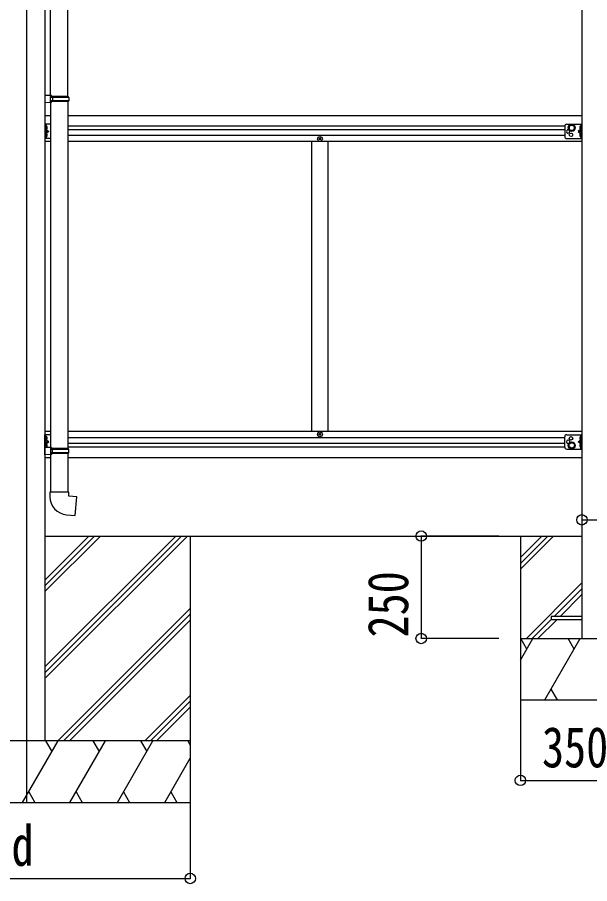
# Model space of a CAD drawing. Units: millimetres, scale not verified. Extents: x -12615 to 12615, y -8910 to 8910.
# Drawn here: x -1034 to 361, y -5930 to -3815 of the extents above; entities that cross this region are included whole.
import ezdxf
from ezdxf.enums import TextEntityAlignment as Align

# ---------------------------------------------------------------- set-up
doc = ezdxf.new("R2010")
doc.units = ezdxf.units.MM
doc.header["$LTSCALE"] = 40
for name, color, linetype in [('0-3_YKK_12', 2, 'Continuous'), ('0-4_YKK_13', 4, 'Continuous'), ('0-5_YKK_A1', 4, 'Continuous'), ('0-6_YKK_D', 6, 'Continuous')]:
    doc.layers.add(name, color=color, linetype=linetype)
doc.styles.add('ＭＳ ゴシック', font='')
doc.styles.get('ＭＳ ゴシック').set_extended_font_data('MS Gothic')

msp = doc.modelspace()

# ---------------------------------------------------------------- linework, layer by layer
at = {"layer": '0-3_YKK_12'}
msp.add_line((-1012.49, -2557.21), (-1012.49, -5731.61), dxfattribs=at)
at = {"layer": '0-4_YKK_13'}
for p, q in [((-953.29, -4006.24), (-953.29, -3164.1)), ((-911.29, -4008.79), (-911.29, -3161.54)), ((-951.29, -4006.29), (-967.29, -4005.82)), ((-967.29, -4005.82), (-967.29, -4023.77)), ((-951.29, -4008.29), (-953.29, -4008.29)), ((-910.29, -4008.79), (-953.29, -4008.79)), ((-909.29, -4010.79), (-953.29, -4010.79)), ((-951.29, -4008.29), (-951.29, -4006.29)), ((-948.82, -4010.79), (-948.39, -4008.79)), ((-909.29, -4010.79), (-910.29, -4008.79)), ((-909.29, -4010.79), (-909.29, -4018.79)), ((-951.29, -4023.29), (-967.29, -4023.77)), ((-909.29, -4018.79), (-953.29, -4018.79)), ((-910.29, -4020.79), (-953.29, -4020.79)), ((-953.29, -4023.35), (-953.29, -4865.49)), ((-951.29, -4023.29), (-951.29, -4021.29)), ((-911.29, -4020.79), (-911.29, -4868.05)), ((-909.29, -4018.79), (-910.29, -4020.79)), ((-967.29, -4076.12), (-967.29, -4111.12)), ((-953.29, -4076.12), (-967.29, -4076.12)), ((-964.79, -4076.12), (-964.79, -4111.12)), ((-964.29, -4080.62), (-964.79, -4080.7)), ((-964.29, -4080.62), (-963.49, -4080.76)), ((300.51, -4081.12), (300.51, -4106.12)), ((305.51, -4076.12), (342.51, -4076.12)), ((339.51, -4080.62), (338.7, -4080.76)), ((339.51, -4080.62), (340.01, -4080.7)), ((340.01, -4076.12), (340.01, -4111.12)), ((342.51, -4076.12), (342.51, -4111.12)), ((-964.79, -4093.62), (-957.79, -4093.62)), ((-964.29, -4098.62), (-964.79, -4098.7)), ((-964.29, -4088.62), (-963.49, -4088.47)), ((-964.29, -4098.62), (-963.49, -4098.76)), ((340.01, -4093.62), (333.01, -4093.62)), ((339.51, -4088.62), (338.7, -4088.47)), ((339.51, -4098.62), (338.7, -4098.76)), ((339.51, -4098.62), (340.01, -4098.7)), ((-953.29, -4111.12), (-967.29, -4111.12)), ((-964.29, -4106.62), (-963.49, -4106.47)), ((-297.99, -4112.62), (-298.99, -4112.62)), ((305.51, -4111.12), (342.51, -4111.12)), ((339.51, -4106.62), (338.7, -4106.47)), ((-967.29, -4869.12), (-967.29, -4834.12)), ((-953.29, -4834.12), (-967.29, -4834.12)), ((-964.79, -4865.15), (-964.79, -4834.12)), ((-964.29, -4838.62), (-963.49, -4838.76)), ((-297.99, -4832.62), (-298.99, -4832.62)), ((300.51, -4864.12), (300.51, -4839.12)), ((305.51, -4834.12), (342.51, -4834.12)), ((339.51, -4838.62), (338.7, -4838.76)), ((340.01, -4869.12), (340.01, -4834.12)), ((342.51, -4869.12), (342.51, -4834.12)), ((-964.29, -4846.62), (-964.79, -4846.53)), ((-964.79, -4851.62), (-957.79, -4851.62)), ((-964.29, -4846.62), (-963.49, -4846.47)), ((-964.29, -4856.62), (-963.49, -4856.76)), ((340.01, -4851.62), (333.01, -4851.62)), ((339.51, -4846.62), (338.7, -4846.47)), ((339.51, -4856.62), (338.7, -4856.76)), ((339.51, -4846.62), (340.01, -4846.53)), ((-951.29, -4865.55), (-967.29, -4865.08)), ((-967.29, -4883.02), (-967.29, -4865.08)), ((-951.29, -4882.55), (-967.29, -4883.02)), ((-964.29, -4864.62), (-964.79, -4864.53)), ((-964.29, -4864.62), (-963.49, -4864.47)), ((-910.29, -4868.05), (-953.29, -4868.05)), ((-909.29, -4870.05), (-953.29, -4870.05)), ((-909.29, -4878.05), (-953.29, -4878.05)), ((-910.29, -4880.05), (-953.29, -4880.05)), ((-951.29, -4880.55), (-953.29, -4880.55)), ((-953.29, -4882.61), (-953.29, -4974.05)), ((-951.29, -4865.55), (-951.29, -4867.55)), ((-951.29, -4880.55), (-951.29, -4882.55)), ((-948.82, -4878.05), (-948.39, -4880.05)), ((-911.29, -4880.05), (-911.29, -4974.05)), ((-909.29, -4870.05), (-910.29, -4868.05)), ((-909.29, -4878.05), (-910.29, -4880.05)), ((-909.29, -4878.05), (-909.29, -4870.05)), ((305.51, -4869.12), (342.51, -4869.12)), ((339.51, -4864.62), (338.7, -4864.47)), ((339.51, -4864.62), (340.01, -4864.53)), ((-909.29, -4974.05), (-955.29, -4974.05)), ((-955.29, -4974.05), (-955.29, -4984.96)), ((-909.29, -4984.05), (-909.29, -4974.05)), ((342.51, -5277.61), (267.51, -5277.61))]:
    msp.add_line(p, q, dxfattribs=at)
for points in [[(-951.29, -4021.29), (-953.29, -4021.29), (-953.29, -4008.29)], [(-948.82, -4010.79), (-948.82, -4018.79), (-948.39, -4020.79)], [(-964.29, -4080.62), (-964.29, -4088.62), (-964.79, -4088.53), (-964.79, -4080.7)], [(339.51, -4080.62), (339.51, -4088.62), (340.01, -4088.53), (340.01, -4080.7)], [(-965.18, -4084.62), (-964.55, -4083.43), (-962.32, -4082.32)], [(-965.18, -4084.62), (-964.55, -4085.8), (-962.32, -4086.92)], [(-965.18, -4102.62), (-964.55, -4101.43), (-962.32, -4100.32)], [(-965.18, -4102.62), (-964.55, -4103.8), (-962.32, -4104.92)], [(-964.79, -4088.62), (-957.79, -4093.62), (-964.79, -4098.62)], [(-964.29, -4098.62), (-964.29, -4106.62), (-964.79, -4106.53), (-964.79, -4098.7)], [(340.01, -4088.62), (333.01, -4093.62), (340.01, -4098.62)], [(340.39, -4084.62), (339.76, -4083.43), (337.53, -4082.32)], [(340.39, -4084.62), (339.76, -4085.8), (337.53, -4086.92)], [(340.39, -4102.62), (339.76, -4101.43), (337.53, -4100.32)], [(340.39, -4102.62), (339.76, -4103.8), (337.53, -4104.92)], [(339.51, -4098.62), (339.51, -4106.62), (340.01, -4106.53), (340.01, -4098.7)], [(-298.99, -4112.62), (-298.99, -4111.62), (-297.99, -4111.62)], [(-296.99, -4110.62), (-296.99, -4109.62), (-295.99, -4109.62), (-295.99, -4110.62)], [(-295.99, -4113.62), (-295.99, -4114.62), (-296.99, -4114.62), (-296.99, -4113.62)], [(-294.99, -4111.62), (-293.99, -4111.62), (-293.99, -4112.62), (-294.99, -4112.62)], [(-965.18, -4842.62), (-964.55, -4841.43), (-962.32, -4840.32)], [(-965.18, -4842.62), (-964.55, -4843.8), (-962.32, -4844.92)], [(-964.29, -4846.62), (-964.29, -4838.62), (-964.79, -4838.7), (-964.79, -4846.53)], [(-298.99, -4832.62), (-298.99, -4833.62), (-297.99, -4833.62)], [(-295.99, -4831.62), (-295.99, -4830.62), (-296.99, -4830.62), (-296.99, -4831.62)], [(-296.99, -4834.62), (-296.99, -4835.62), (-295.99, -4835.62), (-295.99, -4834.62)], [(-294.99, -4833.62), (-293.99, -4833.62), (-293.99, -4832.62), (-294.99, -4832.62)], [(340.39, -4842.62), (339.76, -4841.43), (337.53, -4840.32)], [(340.39, -4842.62), (339.76, -4843.8), (337.53, -4844.92)], [(339.51, -4846.62), (339.51, -4838.62), (340.01, -4838.7), (340.01, -4846.53)], [(-965.18, -4860.62), (-964.55, -4859.43), (-962.32, -4858.32)], [(-965.18, -4860.62), (-964.55, -4861.8), (-962.32, -4862.92)], [(-964.79, -4856.62), (-957.79, -4851.62), (-964.79, -4846.62)], [(-964.29, -4864.62), (-964.29, -4856.62), (-964.79, -4856.7), (-964.79, -4864.53)], [(340.01, -4856.62), (333.01, -4851.62), (340.01, -4846.62)], [(340.39, -4860.62), (339.76, -4859.43), (337.53, -4858.32)], [(340.39, -4860.62), (339.76, -4861.8), (337.53, -4862.92)], [(339.51, -4864.62), (339.51, -4856.62), (340.01, -4856.7), (340.01, -4864.53)], [(-951.29, -4867.55), (-953.29, -4867.55), (-953.29, -4880.55)], [(-948.82, -4878.05), (-948.82, -4870.05), (-948.39, -4868.05)], [(-914.22, -5029.79), (-893.38, -5031.61), (-889.37, -4985.79), (-909.29, -4984.05)], [(267.51, -5277.61), (267.51, -5285.61), (342.51, -5285.61)]]:
    msp.add_lwpolyline(points, dxfattribs=at)
for points in [[(317.51, -4092.62), (324.01, -4088.87), (324.01, -4081.36), (317.51, -4077.61), (311.01, -4081.36), (311.01, -4088.87)], [(317.51, -4852.61), (324.01, -4856.36), (324.01, -4863.87), (317.51, -4867.62), (311.01, -4863.87), (311.01, -4856.36)]]:
    msp.add_lwpolyline(points, close=True, dxfattribs=at)
for centre, radius in [((317.51, -4085.12), 8.5), ((317.51, -4085.12), 7.5), ((317.51, -4085.12), 6.5), ((316, -4102.12), 4.25), ((-296.49, -4112.12), 5.9), ((-296.49, -4833.12), 5.9), ((316, -4843.12), 4.25), ((317.51, -4860.12), 8.5), ((317.51, -4860.12), 7.5), ((317.51, -4860.12), 6.5)]:
    msp.add_circle(centre, radius, dxfattribs=at)
for centre, radius, start, end in [((-963.65, -4081.64), 0.9, 32.05588, 80), ((-968.39, -4084.62), 6.5, 327.94412, 32.05588), ((305.51, -4081.12), 5, 90, 180), ((343.61, -4084.62), 6.5, 147.94412, 212.05588), ((338.86, -4081.64), 0.9, 100, 147.94412), ((-963.65, -4087.59), 0.9, 280, 327.94412), ((-963.65, -4099.64), 0.9, 32.05588, 80), ((-968.39, -4102.62), 6.5, 327.94412, 32.05588), ((309, -4093.62), 4.25, 72.87654, 17.11996), ((343.61, -4102.62), 6.5, 147.94412, 212.05588), ((338.86, -4087.59), 0.9, 212.05588, 260), ((338.86, -4099.64), 0.9, 100, 147.94412), ((-963.65, -4105.59), 0.9, 280, 327.94412), ((-297.99, -4110.62), 1, 270, 0), ((-297.99, -4113.62), 1, 0, 90), ((-294.99, -4110.62), 1, 180, 270), ((-294.99, -4113.62), 1, 90, 180), ((305.51, -4106.12), 5, 180, 270), ((338.86, -4105.59), 0.9, 212.05588, 260), ((-963.65, -4839.64), 0.9, 32.05588, 80), ((-968.39, -4842.62), 6.5, 327.94412, 32.05588), ((-297.99, -4831.62), 1, 270, 0), ((-297.99, -4834.62), 1, 0, 90), ((-294.99, -4831.62), 1, 180, 270), ((-294.99, -4834.62), 1, 90, 180), ((305.51, -4839.12), 5, 90, 180), ((343.61, -4842.62), 6.5, 147.94412, 212.05588), ((338.86, -4839.64), 0.9, 100, 147.94412), ((-963.65, -4845.59), 0.9, 280, 327.94412), ((-963.65, -4857.64), 0.9, 32.05588, 80), ((-963.65, -4863.59), 0.9, 280, 327.94412), ((-968.39, -4860.62), 6.5, 327.94412, 32.05588), ((305.51, -4864.12), 5, 180, 270), ((309, -4851.62), 4.25, 342.88004, 287.12346), ((343.61, -4860.62), 6.5, 147.94412, 212.05588), ((338.86, -4845.59), 0.9, 212.05588, 260), ((338.86, -4857.64), 0.9, 100, 147.94412), ((338.86, -4863.59), 0.9, 212.05588, 260), ((-910.29, -4984.96), 45, 180, 265)]:
    msp.add_arc(centre, radius, start, end, dxfattribs=at)
at = {"layer": '0-5_YKK_A1'}
for p, q in [((-967.29, -2952.61), (-967.29, -5581.61)), ((342.51, -2968.61), (342.51, -5331.62)), ((-967.29, -4054.62), (-953.29, -4054.62)), ((-911.29, -4054.62), (342.51, -4054.62)), ((300.53, -4080.62), (-911.29, -4080.62)), ((300.51, -4089.62), (-911.29, -4089.62)), ((-953.29, -4118.62), (-967.29, -4118.62)), ((-911.29, -4103.12), (300.51, -4103.12)), ((342.51, -4118.62), (-911.29, -4118.62)), ((-316.49, -4826.62), (-316.49, -4118.62)), ((-276.49, -4826.62), (-276.49, -4118.62)), ((-953.29, -4826.62), (-967.29, -4826.62)), ((342.51, -4826.62), (-911.29, -4826.62)), ((300.51, -4842.12), (-911.29, -4842.12)), ((300.51, -4855.62), (-911.29, -4855.62)), ((300.53, -4864.62), (-911.29, -4864.62)), ((-953.29, -4890.62), (-967.29, -4890.62)), ((342.51, -4890.62), (-911.29, -4890.62)), ((-967.49, -5401.09), (-648.02, -5081.61)), ((-967.49, -5415.23), (-633.87, -5081.61)), ((-967.49, -5217.24), (-831.86, -5081.61)), ((-967.49, -5203.1), (-846.01, -5081.61)), ((-967.49, -5188.96), (-860.15, -5081.61)), ((-967.29, -5081.61), (342.51, -5081.61)), ((-965.23, -5427.11), (-619.73, -5081.61)), ((-612.69, -5081.61), (-612.69, -5731.61)), ((192.51, -5081.62), (192.51, -5481.62)), ((192.51, -5133.96), (244.85, -5081.62)), ((192.51, -5148.11), (259, -5081.62)), ((192.51, -5162.25), (273.14, -5081.62)), ((206.98, -5331.62), (342.51, -5196.09)), ((275.13, -5277.62), (342.51, -5210.24)), ((289.27, -5277.62), (342.51, -5224.38)), ((-935.89, -5581.61), (-612.69, -5258.43)), ((-921.74, -5581.61), (-612.69, -5272.57)), ((-907.6, -5581.61), (-612.69, -5286.71)), ((221.13, -5331.62), (267.51, -5285.24)), ((235.27, -5331.62), (281.27, -5285.62)), ((192.51, -5384.73), (223.17, -5331.61)), ((192.51, -5331.62), (542.51, -5331.62)), ((208.17, -5357.6), (193.17, -5331.62)), ((252.04, -5481.61), (338.64, -5331.61)), ((323.64, -5357.6), (308.64, -5331.62)), ((267.04, -5455.64), (282.04, -5481.61)), ((-723.75, -5581.61), (-612.69, -5470.56)), ((-709.61, -5581.61), (-612.69, -5484.7)), ((192.51, -5481.62), (542.51, -5481.62)), ((-695.47, -5581.61), (-612.69, -5498.84)), ((-612.69, -5581.61), (-1412.69, -5581.61)), ((-1021.54, -5731.61), (-934.94, -5581.61)), ((-949.94, -5607.6), (-964.94, -5581.61)), ((-906.07, -5731.61), (-819.47, -5581.61)), ((-834.47, -5607.6), (-849.47, -5581.61)), ((-790.6, -5731.61), (-703.99, -5581.61)), ((-734, -5581.61), (-719, -5607.6)), ((-618.53, -5581.61), (-612.69, -5591.71)), ((-675.13, -5731.61), (-612.69, -5623.48)), ((-1006.54, -5705.63), (-991.54, -5731.61)), ((-891.07, -5705.63), (-876.07, -5731.61)), ((-775.6, -5705.64), (-760.6, -5731.61)), ((-660.13, -5705.64), (-645.13, -5731.61)), ((-1412.69, -5731.61), (-612.69, -5731.61))]:
    msp.add_line(p, q, dxfattribs=at)
at = {"layer": '0-6_YKK_D'}
for p, q in [((342.51, -5002.67), (342.51, -5042.91)), ((139.51, -5081.62), (-50.46, -5081.62)), ((-49.46, -5081.62), (-49.46, -5331.62)), ((139.51, -5331.62), (-50.46, -5331.62)), ((192.51, -5482.62), (192.51, -5678.89)), ((192.51, -5677.89), (542.51, -5677.89)), ((-612.69, -5717.4), (-612.69, -5918.33)), ((-1412.69, -5917.33), (-612.69, -5917.33))]:
    msp.add_line(p, q, dxfattribs=at)
msp.add_lwpolyline([(342.51, -5041.91), (392.51, -5041.91), (605.91, -5041.91)], dxfattribs=at)
for centre in [(342.51, -5041.91), (-49.46, -5081.62), (-49.46, -5331.62), (192.51, -5677.89), (-612.69, -5917.33)]:
    msp.add_circle(centre, 12.75, dxfattribs=at)

# ---------------------------------------------------------------- texts
at = {"layer": '0-6_YKK_D', "style": 'ＭＳ ゴシック', "width": 0.8}
msp.add_text('250', height=98.97, rotation=90, dxfattribs=at).set_placement((-51.46, -5329.02), align=Align.BOTTOM_LEFT)
for s, p in [('350', (245.11, -5675.89)), ('d', (-1048.69, -5916.03))]:
    msp.add_text(s, height=98.97, dxfattribs=at).set_placement(p, align=Align.BOTTOM_LEFT)

doc.saveas('drawing.dxf')
